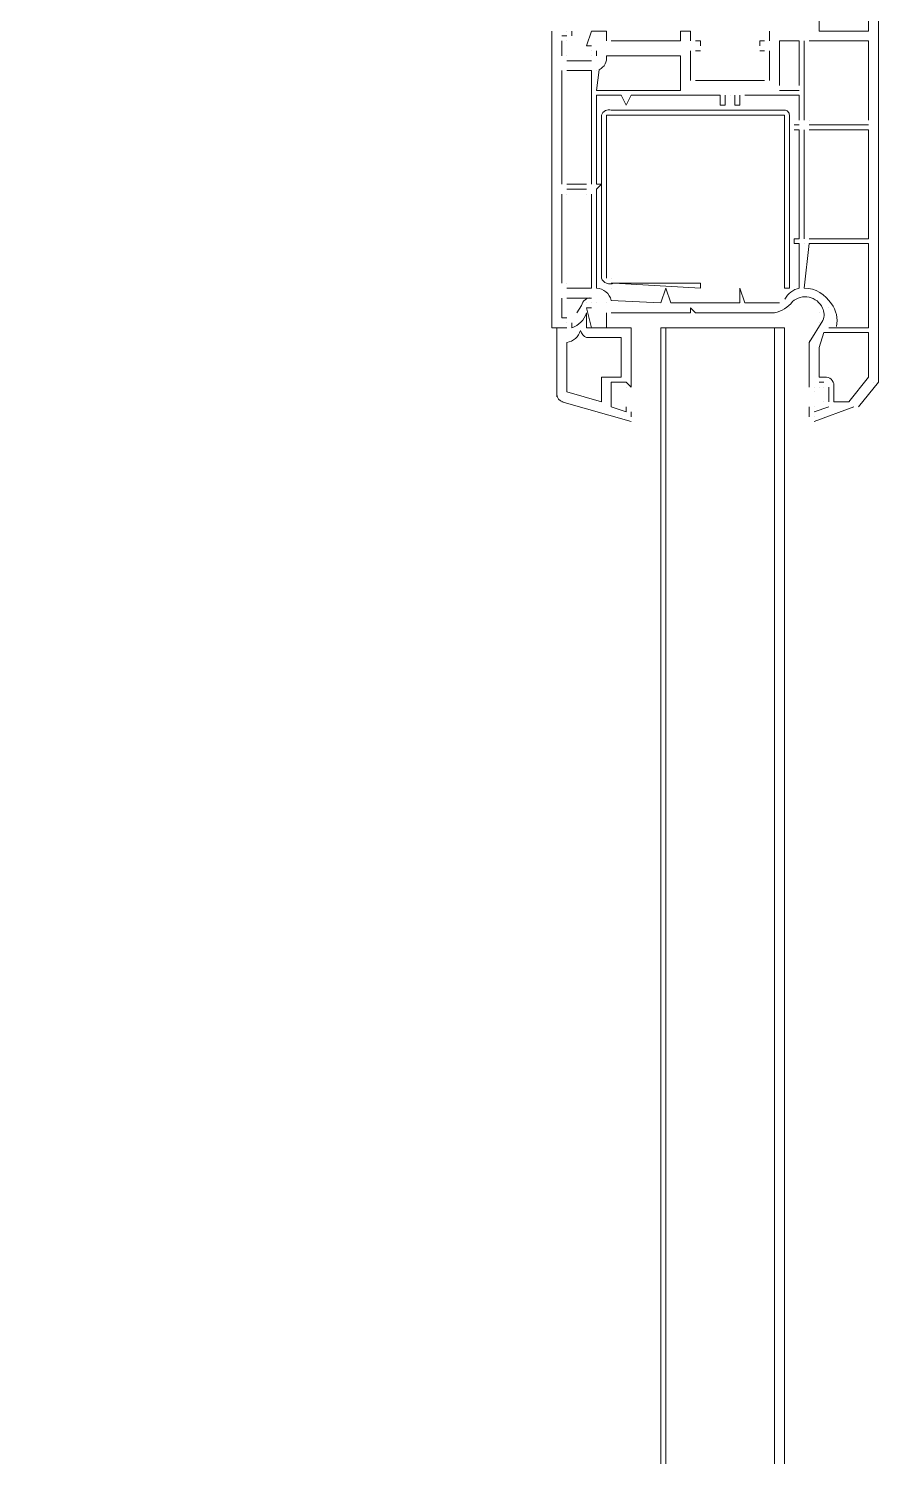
# Model space of a CAD drawing. Header units: millimetres. Extents: x 906 to 41302, y 848 to 28850.
# Drawn here: x 30395.6 to 30577.4, y 20261.5 to 20567.1 of the extents above; entities that cross this region are included whole.
import ezdxf

# ---------------------------------------------------------------- set-up
doc = ezdxf.new("R2010")
doc.units = ezdxf.units.MM
doc.layers.add('PDF_X-단위세대$및$주동평면도$A-DOOR', color=7, linetype='Continuous')

msp = doc.modelspace()

# ---------------------------------------------------------------- linework, layer by layer
at = {"layer": 'PDF_X-단위세대$및$주동평면도$A-DOOR', "lineweight": 5}
msp.add_lwpolyline([(30563.1, 19961.52, -0.377888), (29938.15, 20587.77), (29939.21, 20587.77)], format="xyb", dxfattribs=at)
at = {"layer": 'PDF_X-단위세대$및$주동평면도$A-DOOR', "lineweight": 9}
for points in [[(30573.15, 20486.17), (30577.39, 20491.46), (30577.39, 20579.3), (30573.15, 20584.6)], [(30565.74, 20577.19), (30567.86, 20577.19), (30567.86, 20583.54), (30571.04, 20582.48), (30575.27, 20578.25), (30575.27, 20566.6), (30564.69, 20566.6), (30564.69, 20576.13)], [(30507.54, 20566.6), (30507.54, 20503.1), (30510.71, 20503.1), (30509.65, 20503.1), (30508.59, 20503.1), (30508.59, 20488.29)], [(30507.54, 20566.6), (30507.54, 20566.6)], [(30510.71, 20566.6), (30510.71, 20566.6)], [(30511.77, 20565.55), (30511.77, 20566.6)], [(30511.77, 20566.6), (30511.77, 20566.6)], [(30519.18, 20564.49), (30519.18, 20566.6), (30516, 20566.6), (30514.94, 20563.43), (30516, 20563.43)], [(30516, 20566.6), (30516, 20566.6)], [(30519.18, 20566.6), (30519.18, 20566.6)], [(30537.17, 20564.49), (30537.17, 20566.6), (30535.05, 20566.6), (30535.05, 20564.49), (30520.24, 20564.49)], [(30535.05, 20566.6), (30535.05, 20566.6)], [(30537.17, 20566.6), (30537.17, 20566.6)], [(30554.1, 20566.6), (30554.1, 20564.49)], [(30554.1, 20566.6), (30554.1, 20566.6)], [(30564.69, 20566.6), (30564.69, 20566.6)], [(30575.27, 20566.6), (30575.27, 20566.6)], [(30509.65, 20565.55), (30510.71, 20565.55)], [(30509.65, 20565.55), (30509.65, 20565.55)], [(30509.65, 20561.31), (30509.65, 20564.49)], [(30509.65, 20564.49), (30509.65, 20564.49)], [(30510.71, 20565.55), (30510.71, 20565.55)], [(30510.71, 20564.49), (30510.71, 20564.49)], [(30511.77, 20565.55), (30511.77, 20565.55)], [(30514.94, 20563.43), (30514.94, 20563.43)], [(30516, 20563.43), (30516, 20563.43)], [(30519.18, 20564.49), (30519.18, 20564.49)], [(30520.24, 20564.49), (30520.24, 20564.49)], [(30535.05, 20564.49), (30535.05, 20564.49)], [(30537.17, 20564.49), (30537.17, 20564.49)], [(30539.29, 20563.43), (30539.29, 20564.49), (30538.23, 20564.49)], [(30538.23, 20564.49), (30538.23, 20564.49)], [(30539.29, 20564.49), (30539.29, 20564.49)], [(30539.29, 20563.43), (30539.29, 20563.43)], [(30553.04, 20564.49), (30551.99, 20564.49), (30551.99, 20563.43)], [(30551.99, 20564.49), (30551.99, 20564.49)], [(30551.99, 20563.43), (30551.99, 20563.43)], [(30553.04, 20564.49), (30553.04, 20564.49)], [(30554.1, 20564.49), (30554.1, 20564.49)], [(30560.45, 20554.96), (30560.45, 20564.49), (30556.22, 20564.49), (30556.22, 20554.96)], [(30556.22, 20564.49), (30556.22, 20564.49)], [(30560.45, 20564.49), (30560.45, 20564.49)], [(30561.51, 20547.55), (30561.51, 20564.49)], [(30561.51, 20564.49), (30561.51, 20564.49)], [(30562.57, 20564.49), (30575.27, 20564.49), (30575.27, 20547.55)], [(30562.57, 20564.49), (30562.57, 20564.49)], [(30562.57, 20564.49), (30562.57, 20564.49)], [(30575.27, 20564.49), (30575.27, 20564.49)], [(30509.65, 20561.31), (30509.65, 20561.31)], [(30510.71, 20561.31), (30510.71, 20561.31)], [(30516, 20560.25), (30510.71, 20560.25)], [(30510.71, 20560.25), (30510.71, 20560.25)], [(30516, 20562.37), (30516, 20562.37)], [(30516, 20561.31), (30516, 20561.31)], [(30516, 20560.25), (30516, 20560.25)], [(30517.06, 20562.37), (30517.06, 20561.31)], [(30517.06, 20562.37), (30517.06, 20562.37)], [(30517.06, 20561.31), (30517.06, 20561.31)], [(30519.18, 20561.31), (30519.18, 20561.31)], [(30535.05, 20561.31), (30535.05, 20561.31)], [(30537.17, 20556.02), (30537.17, 20562.37)], [(30537.17, 20562.37), (30537.17, 20562.37)], [(30539.29, 20562.37), (30538.23, 20562.37)], [(30538.23, 20562.37), (30538.23, 20562.37)], [(30539.29, 20562.37), (30539.29, 20562.37)], [(30551.99, 20562.37), (30553.04, 20562.37)], [(30551.99, 20562.37), (30551.99, 20562.37)], [(30553.04, 20562.37), (30553.04, 20562.37)], [(30554.1, 20562.37), (30554.1, 20556.02)], [(30554.1, 20562.37), (30554.1, 20562.37)], [(30509.65, 20533.8), (30509.65, 20558.14)], [(30509.65, 20558.14), (30509.65, 20558.14)], [(30516, 20533.8), (30516, 20558.14), (30510.71, 20558.14)], [(30510.71, 20558.14), (30510.71, 20558.14)], [(30516, 20558.14), (30516, 20558.14)], [(30517.06, 20558.14), (30517.06, 20558.14)], [(30517.06, 20553.9), (30517.06, 20553.9)], [(30535.05, 20554.96), (30535.05, 20554.96)], [(30535.05, 20553.9), (30535.05, 20553.9)], [(30537.17, 20556.02), (30537.17, 20556.02)], [(30538.23, 20556.02), (30553.04, 20556.02)], [(30538.23, 20556.02), (30538.23, 20556.02)], [(30553.04, 20556.02), (30553.04, 20556.02)], [(30554.1, 20556.02), (30554.1, 20556.02)], [(30556.22, 20554.96), (30556.22, 20554.96)], [(30560.45, 20553.9), (30556.22, 20553.9)], [(30556.22, 20553.9), (30556.22, 20553.9)], [(30560.45, 20554.96), (30560.45, 20554.96)], [(30560.45, 20553.9), (30560.45, 20553.9)], [(30517.06, 20552.85), (30517.06, 20552.85)], [(30522.35, 20552.85), (30522.35, 20552.85)], [(30523.41, 20550.73), (30523.41, 20550.73)], [(30524.47, 20552.85), (30524.47, 20552.85)], [(30542.46, 20552.85), (30542.46, 20552.85)], [(30543.52, 20552.85), (30543.52, 20552.85)], [(30543.52, 20550.73), (30543.52, 20550.73)], [(30544.58, 20552.85), (30544.58, 20552.85)], [(30544.58, 20550.73), (30544.58, 20550.73)], [(30545.64, 20552.85), (30545.64, 20552.85)], [(30545.64, 20552.85), (30545.64, 20552.85)], [(30546.69, 20552.85), (30546.69, 20550.73), (30547.75, 20550.73), (30547.75, 20552.85)], [(30546.69, 20552.85), (30546.69, 20552.85)], [(30546.69, 20550.73), (30546.69, 20550.73)], [(30547.75, 20552.85), (30547.75, 20552.85)], [(30547.75, 20550.73), (30547.75, 20550.73)], [(30560.45, 20547.55), (30560.45, 20552.85), (30548.81, 20552.85)], [(30548.81, 20552.85), (30548.81, 20552.85)], [(30560.45, 20552.85), (30560.45, 20552.85)], [(30518.12, 20548.61), (30518.12, 20548.61)], [(30519.18, 20548.61), (30519.18, 20548.61)], [(30520.24, 20549.67), (30520.24, 20549.67)], [(30520.24, 20548.61), (30520.24, 20548.61)], [(30557.28, 20549.67), (30557.28, 20549.67)], [(30557.28, 20548.61), (30557.28, 20548.61)], [(30558.34, 20548.61), (30558.34, 20548.61)], [(30560.45, 20547.55), (30560.45, 20547.55)], [(30561.51, 20547.55), (30561.51, 20547.55)], [(30562.57, 20547.55), (30562.57, 20547.55)], [(30575.27, 20547.55), (30575.27, 20547.55)], [(30560.45, 20546.5), (30559.39, 20546.5)], [(30559.39, 20546.5), (30559.39, 20546.5)], [(30559.39, 20545.44), (30559.39, 20545.44)], [(30560.45, 20546.5), (30560.45, 20546.5)], [(30560.45, 20545.44), (30560.45, 20545.44)], [(30561.51, 20522.15), (30561.51, 20545.44)], [(30561.51, 20545.44), (30561.51, 20545.44)], [(30575.27, 20546.5), (30562.57, 20546.5)], [(30562.57, 20546.5), (30562.57, 20546.5)], [(30562.57, 20522.15), (30575.27, 20522.15), (30575.27, 20545.44), (30562.57, 20545.44)], [(30562.57, 20545.44), (30562.57, 20545.44)], [(30575.27, 20546.5), (30575.27, 20546.5)], [(30575.27, 20545.44), (30575.27, 20545.44)], [(30509.65, 20533.8), (30509.65, 20533.8)], [(30514.94, 20533.8), (30510.71, 20533.8)], [(30510.71, 20533.8), (30510.71, 20533.8)], [(30510.71, 20532.74), (30514.94, 20532.74)], [(30510.71, 20532.74), (30510.71, 20532.74)], [(30514.94, 20533.8), (30514.94, 20533.8)], [(30514.94, 20533.8), (30514.94, 20533.8)], [(30514.94, 20532.74), (30514.94, 20532.74)], [(30516, 20533.8), (30516, 20533.8)], [(30517.06, 20533.8), (30517.06, 20533.8)], [(30517.06, 20532.74), (30517.06, 20532.74)], [(30518.12, 20533.8), (30518.12, 20533.8)], [(30518.12, 20532.74), (30518.12, 20532.74)], [(30509.65, 20512.63), (30509.65, 20531.68)], [(30509.65, 20531.68), (30509.65, 20531.68)], [(30510.71, 20531.68), (30510.71, 20531.68)], [(30516, 20531.68), (30516, 20511.57), (30510.71, 20511.57)], [(30514.94, 20531.68), (30514.94, 20531.68)], [(30516, 20531.68), (30516, 20531.68)], [(30559.39, 20522.15), (30559.39, 20522.15)], [(30559.39, 20521.1), (30559.39, 20521.1)], [(30560.45, 20522.15), (30560.45, 20522.15)], [(30560.45, 20521.1), (30560.45, 20521.1)], [(30561.51, 20522.15), (30561.51, 20522.15)], [(30561.51, 20521.1), (30561.51, 20521.1)], [(30562.57, 20522.15), (30562.57, 20522.15)], [(30562.57, 20521.1), (30562.57, 20521.1)], [(30575.27, 20522.15), (30575.27, 20522.15)], [(30575.27, 20521.1), (30575.27, 20521.1)], [(30509.65, 20512.63), (30509.65, 20512.63)], [(30510.71, 20512.63), (30510.71, 20512.63)], [(30510.71, 20511.57), (30510.71, 20511.57)], [(30516, 20511.57), (30516, 20511.57)], [(30517.06, 20511.57), (30517.06, 20511.57)], [(30518.12, 20513.69), (30518.12, 20513.69)], [(30519.18, 20513.69), (30519.18, 20513.69)], [(30520.24, 20513.69), (30520.24, 20513.69)], [(30520.24, 20512.63), (30520.24, 20512.63)], [(30520.24, 20511.57), (30520.24, 20511.57)], [(30531.88, 20511.57), (30531.88, 20511.57)], [(30539.29, 20512.63), (30539.29, 20512.63)], [(30547.75, 20511.57), (30547.75, 20511.57)], [(30557.28, 20511.57), (30557.28, 20511.57)], [(30558.34, 20511.57), (30558.34, 20511.57)], [(30560.45, 20511.57), (30560.45, 20511.57)], [(30561.51, 20511.57), (30561.51, 20511.57)], [(30509.65, 20509.45), (30509.65, 20505.22), (30510.71, 20505.22)], [(30509.65, 20509.45), (30509.65, 20509.45)], [(30510.71, 20509.45), (30510.71, 20509.45)], [(30514.94, 20509.45), (30514.94, 20509.45)], [(30514.94, 20508.4), (30514.94, 20508.4)], [(30516, 20509.45), (30516, 20509.45)], [(30516, 20508.4), (30516, 20508.4)], [(30516, 20508.4), (30516, 20508.4)], [(30517.06, 20508.4), (30517.06, 20508.4)], [(30517.06, 20508.4), (30517.06, 20508.4)], [(30519.18, 20508.4), (30519.18, 20508.4)], [(30530.82, 20508.4), (30530.82, 20508.4)], [(30532.94, 20508.4), (30532.94, 20508.4)], [(30547.75, 20508.4), (30547.75, 20508.4)], [(30548.81, 20508.4), (30548.81, 20508.4)], [(30556.22, 20508.4), (30556.22, 20508.4)], [(30509.65, 20505.22), (30509.65, 20505.22)], [(30510.71, 20505.22), (30510.71, 20505.22)], [(30516, 20507.34), (30514.94, 20507.34), (30516, 20503.1), (30519.18, 20503.1), (30519.18, 20506.28)], [(30514.94, 20507.34), (30514.94, 20507.34)], [(30514.94, 20507.34), (30514.94, 20507.34)], [(30514.94, 20506.28), (30514.94, 20506.28)], [(30516, 20507.34), (30516, 20507.34)], [(30519.18, 20506.28), (30519.18, 20506.28)], [(30520.24, 20506.28), (30520.24, 20506.28)], [(30537.17, 20507.34), (30537.17, 20507.34)], [(30537.17, 20506.28), (30537.17, 20506.28)], [(30538.23, 20506.28), (30538.23, 20506.28)], [(30555.16, 20506.28), (30555.16, 20506.28)], [(30558.34, 20507.34), (30558.34, 20507.34)], [(30564.69, 20506.28), (30564.69, 20506.28)], [(30566.8, 20507.34), (30566.8, 20507.34)], [(30507.54, 20503.1), (30507.54, 20503.1)], [(30508.59, 20503.1), (30508.59, 20503.1)], [(30510.71, 20504.16), (30510.71, 20504.16)], [(30510.71, 20504.16), (30510.71, 20504.16)], [(30510.71, 20503.1), (30510.71, 20503.1)], [(30510.71, 20503.1), (30510.71, 20503.1)], [(30511.77, 20504.16), (30511.77, 20504.16)], [(30511.77, 20504.16), (30511.77, 20504.16)], [(30516, 20503.1), (30516, 20503.1)], [(30519.18, 20503.1), (30519.18, 20503.1)], [(30564.69, 20504.16), (30564.69, 20504.16)], [(30565.74, 20502.05), (30565.74, 20502.05)], [(30566.8, 20503.1), (30566.8, 20503.1)], [(30575.27, 20504.16), (30575.27, 20504.16)], [(30575.27, 20503.1), (30575.27, 20503.1)], [(30575.27, 20502.05), (30575.27, 20502.05)], [(30510.71, 20499.93), (30510.71, 20499.93)], [(30562.57, 20499.93), (30562.57, 20499.93)], [(30562.57, 20498.87), (30562.57, 20498.87)], [(30564.69, 20498.87), (30564.69, 20498.87)], [(30575.27, 20500.99), (30575.27, 20500.99)], [(30519.18, 20492.52), (30519.18, 20492.52)], [(30522.35, 20493.58), (30522.35, 20493.58)], [(30564.69, 20492.52), (30564.69, 20492.52)], [(30565.74, 20492.52), (30565.74, 20492.52)], [(30575.27, 20492.52), (30575.27, 20492.52)], [(30520.24, 20490.4), (30520.24, 20490.4)], [(30523.41, 20491.46), (30523.41, 20491.46)], [(30523.41, 20490.4), (30523.41, 20490.4)], [(30523.41, 20490.4), (30523.41, 20490.4)], [(30562.57, 20490.4), (30562.57, 20490.4)], [(30563.63, 20490.4), (30563.63, 20490.4)], [(30563.63, 20490.4), (30563.63, 20490.4)], [(30564.69, 20491.46), (30565.74, 20491.46)], [(30564.69, 20491.46), (30564.69, 20491.46)], [(30564.69, 20490.4), (30564.69, 20490.4)], [(30565.74, 20491.46), (30565.74, 20491.46)], [(30565.74, 20490.4), (30565.74, 20490.4)], [(30566.8, 20490.4), (30566.8, 20487.23)], [(30566.8, 20490.4), (30566.8, 20490.4)], [(30567.86, 20490.4), (30567.86, 20490.4)], [(30576.33, 20491.46), (30576.33, 20491.46)], [(30577.39, 20491.46), (30577.39, 20491.46)], [(30524.47, 20483), (30509.65, 20487.23)], [(30510.71, 20489.35), (30510.71, 20489.35)], [(30518.12, 20487.23), (30518.12, 20487.23)], [(30563.63, 20489.35), (30563.63, 20489.35)], [(30565.74, 20487.23), (30565.74, 20487.23)], [(30566.8, 20487.23), (30566.8, 20487.23)], [(30567.86, 20487.23), (30567.86, 20487.23)], [(30571.04, 20487.23), (30571.04, 20487.23)], [(30520.24, 20486.17), (30520.24, 20486.17)], [(30523.41, 20486.17), (30523.41, 20486.17)], [(30523.41, 20485.11), (30523.41, 20485.11)], [(30523.41, 20485.11), (30523.41, 20485.11)], [(30524.47, 20485.11), (30524.47, 20484.05)], [(30524.47, 20484.05), (30524.47, 20484.05)], [(30562.57, 20486.17), (30562.57, 20484.05)], [(30562.57, 20486.17), (30562.57, 20486.17)], [(30562.57, 20484.05), (30562.57, 20484.05)], [(30566.8, 20486.17), (30563.63, 20485.11)], [(30563.63, 20486.17), (30563.63, 20486.17)], [(30563.63, 20483), (30572.09, 20486.17)], [(30563.63, 20486.17), (30563.63, 20486.17)], [(30563.63, 20485.11), (30563.63, 20485.11)], [(30563.63, 20484.05), (30563.63, 20484.05)], [(30566.8, 20486.17), (30566.8, 20486.17)], [(30572.09, 20486.17), (30572.09, 20486.17)], [(30573.15, 20486.17), (30573.15, 20486.17)], [(30563.63, 20483), (30563.63, 20483)]]:
    msp.add_lwpolyline(points, dxfattribs=at)
for points in [[(30517.65, 20558.31, 0.326664), (30519.18, 20561.31), (30535.05, 20561.31), (30535.05, 20553.9), (30517.06, 20553.9), (30517.65, 20558.31)], [(30556.22, 20508.4), (30548.81, 20508.4), (30547.75, 20511.57), (30547.75, 20508.4), (30532.94, 20508.4), (30531.88, 20511.57), (30530.82, 20508.4), (30520.24, 20508.93, 0.326664), (30517.06, 20511.57), (30517.06, 20532.74), (30518.12, 20533.8), (30517.06, 20533.8), (30517.06, 20552.85), (30522.35, 20552.85), (30523.41, 20550.73), (30524.47, 20552.85), (30543.52, 20552.85), (30543.52, 20550.73), (30544.58, 20550.73), (30544.58, 20552.85)], [(30520.24, 20512.63), (30539.29, 20512.63), (30539.29, 20511.57), (30520.77, 20512.63, -0.414215), (30518.12, 20513.69), (30518.12, 20548.61, -0.414215), (30520.24, 20549.67), (30557.28, 20549.67, -0.414215), (30558.34, 20548.61), (30558.34, 20511.57), (30557.28, 20511.57), (30557.28, 20548.61), (30519.18, 20548.61), (30519.18, 20513.69)], [(30559.39, 20545.44), (30560.45, 20545.44), (30560.45, 20522.15), (30559.39, 20522.15), (30559.39, 20521.1), (30560.45, 20521.1), (30560.45, 20511.57, 0.21556), (30557.38, 20509.24)], [(30568.42, 20503.39, 0.217517), (30567.31, 20508.22, 0.260906), (30561.51, 20511.57), (30562.57, 20521.1), (30575.27, 20521.1), (30575.27, 20503.1), (30566.8, 20503.1)], [(30512.83, 20506.28), (30513.89, 20507.87, -0.414215), (30516, 20509.45), (30510.71, 20509.45)], [(30562.57, 20490.4), (30562.57, 20499.93), (30565.52, 20504.67, 0.217671), (30565.39, 20507.32, 0.515162), (30559.01, 20508.68, -0.174777), (30555.16, 20506.28), (30538.23, 20506.28), (30537.17, 20507.34), (30537.17, 20506.28), (30520.24, 20506.28)], [(30523.41, 20486.17), (30523.41, 20485.11), (30520.24, 20486.17), (30520.24, 20491.46), (30523.41, 20491.46), (30524.47, 20490.4), (30524.47, 20503.1), (30514.94, 20503.1), (30514.94, 20504.16), (30514.94, 20506.28, -0.238117), (30511.77, 20503.1), (30511.77, 20504.16)], [(30514.94, 20500.99), (30522.35, 20500.99), (30522.35, 20492.52), (30518.12, 20492.52), (30518.12, 20487.23), (30510.71, 20489.35), (30510.71, 20499.93, 0.290021), (30513.63, 20502.5, 0.217441), (30514.94, 20500.99)], [(30575.27, 20502.05), (30565.74, 20502.05), (30564.69, 20498.87), (30564.69, 20492.52), (30566.27, 20492.52, -0.414215), (30567.86, 20490.4), (30567.86, 20487.23), (30571.04, 20487.23), (30575.27, 20492.52), (30575.27, 20502.05)]]:
    msp.add_lwpolyline(points, format="xyb", dxfattribs=at)
for points in [[(30530.82, 20503.1), (30530.82, 20044.85), (30531.88, 20044.85), (30531.88, 20503.1)], [(30531.88, 20044.85), (30531.88, 20503.1), (30555.16, 20503.1), (30555.16, 20044.85)], [(30531.88, 20503.1), (30531.88, 20044.85), (30555.16, 20044.85), (30555.16, 20503.1)], [(30555.16, 20503.1), (30555.16, 20044.85), (30557.28, 20044.85), (30557.28, 20503.1)]]:
    msp.add_lwpolyline(points, close=True, dxfattribs=at)
for centre, radius, start, end in [((30567.33, 20499.4), 4.76, 169.3917, 180.0004), ((30510.18, 20488.82), 1.59, 180.0001, 260.0024)]:
    msp.add_arc(centre, radius, start, end, dxfattribs=at)

doc.saveas('drawing.dxf')
